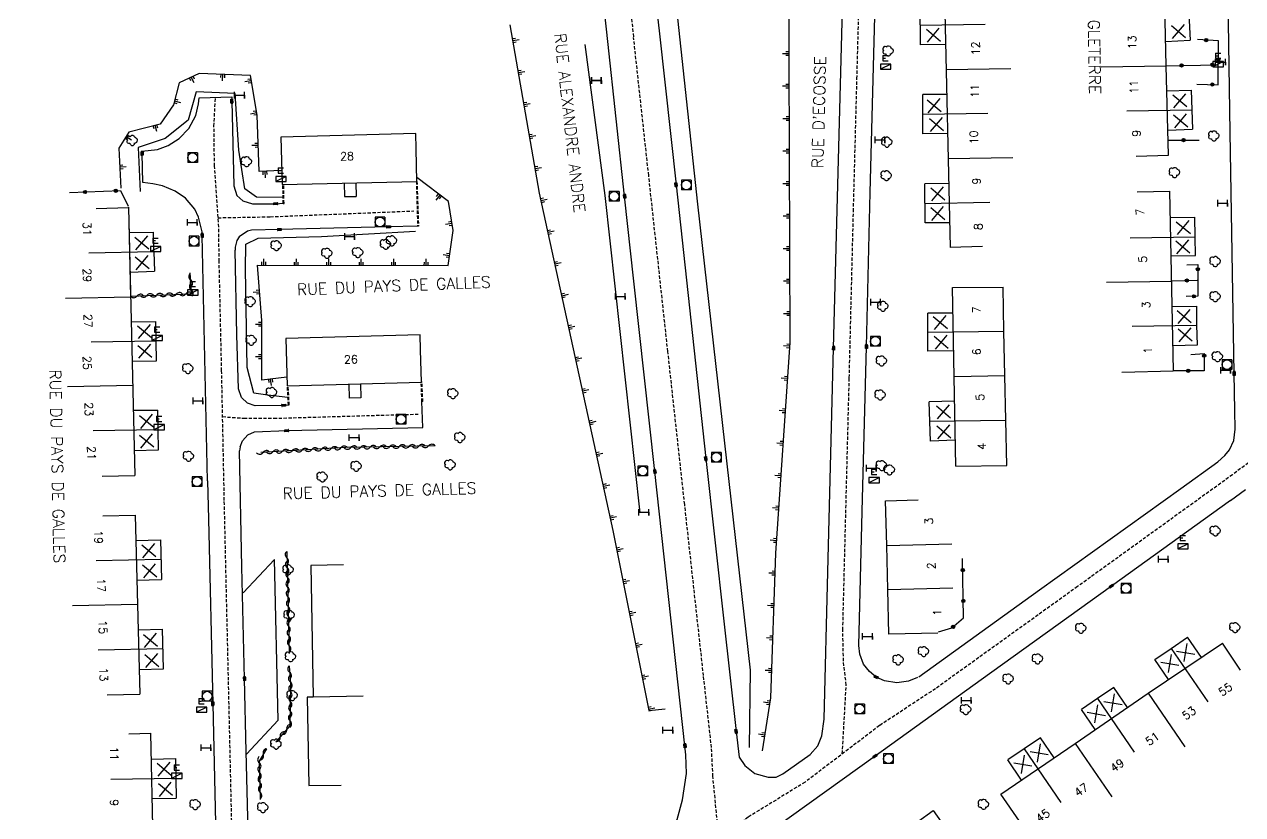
# Model space of a CAD drawing. Header units: millimetres. Extents: x 134000 to 135000, y 131000 to 132000.
# Drawn here: x 134144.2 to 134331.8, y 131504.2 to 131625.8 of the extents above; entities that cross this region are included whole.
import ezdxf
from ezdxf.enums import TextEntityAlignment as Align

# ---------------------------------------------------------------- set-up
doc = ezdxf.new("R2010")
doc.units = ezdxf.units.MM
doc.linetypes.add('DASHED', pattern=[0.75, 0.5, -0.25])
doc.layers.get('0').update_dxf_attribs({"linetype": 'CONTINUOUS'})
for name, color, linetype in [('W0001', 6, 'DASHED'), ('W0008', 7, 'CONTINUOUS'), ('W0100', 7, 'CONTINUOUS'), ('W0105', 7, 'CONTINUOUS'), ('W0112', 1, 'DASHED'), ('W0211', 2, 'CONTINUOUS'), ('W0300', 7, 'CONTINUOUS'), ('W0310', 3, 'CONTINUOUS'), ('W0322', 7, 'CONTINUOUS'), ('W0400', 7, 'CONTINUOUS'), ('W0420', 7, 'CONTINUOUS'), ('W0430', 7, 'CONTINUOUS'), ('W0989', 7, 'CONTINUOUS'), ('W0991', 7, 'CONTINUOUS'), ('W1102', 7, 'CONTINUOUS'), ('W1474', 7, 'CONTINUOUS')]:
    doc.layers.add(name, color=color, linetype=linetype)
doc.styles.get("Standard").update_dxf_attribs({"font": 'romans.shx', "width": 0.85})

# ---------------------------------------------------------------- blocks, each defined once
blk = doc.blocks.new('T1474')
at = {"color": 0, "linetype": 'Continuous', "flags": 128}
for points in [[(-0.75, -0.5), (-0.75, 0.5)], [(-0.75, 0), (0.75, 0)], [(0.75, 0), (0.75, -0.5), (0.75, 0.5)]]:
    blk.add_lwpolyline(points, dxfattribs=at)
blk = doc.blocks.new('T300')
for p, q in [((-0.8, 0.51), (-0.86, 0.34)), ((-0.86, 0.34), (-0.86, 0.17)), ((-0.86, 0.17), (-0.74, 0.06)), ((-0.69, 0.63), (-0.8, 0.51)), ((-0.8, -0.06), (-0.74, 0.06)), ((-0.74, 0.06), (-0.69, 0.11)), ((-0.57, 0.69), (-0.69, 0.63)), ((-0.46, 0.69), (-0.57, 0.69)), ((-0.29, 0.63), (-0.46, 0.69)), ((-0.29, 0.63), (-0.17, 0.74)), ((-0.23, 0.57), (-0.29, 0.63)), ((-0.17, 0.74), (-0.06, 0.8)), ((-0.06, 0.8), (0.06, 0.8)), ((0.06, 0.8), (0.23, 0.74)), ((0.23, 0.74), (0.34, 0.63)), ((0.34, 0.63), (0.4, 0.51)), ((0.46, 0.46), (0.34, 0.46)), ((0.4, 0.51), (0.4, 0.46)), ((0.57, 0.4), (0.46, 0.46)), ((0.57, 0.4), (0.69, 0.29)), ((0.69, 0.29), (0.74, 0.17)), ((0.74, 0.06), (0.69, -0.17)), ((0.74, 0.17), (0.74, 0.06)), ((-0.8, -0.17), (-0.8, -0.06)), ((-0.8, -0.23), (-0.8, -0.17)), ((-0.74, -0.34), (-0.8, -0.23)), ((-0.69, -0.4), (-0.74, -0.34)), ((-0.51, -0.46), (-0.69, -0.4)), ((-0.4, -0.46), (-0.51, -0.46)), ((-0.4, -0.46), (-0.34, -0.46)), ((-0.34, -0.46), (-0.34, -0.4)), ((-0.34, -0.51), (-0.34, -0.46)), ((-0.29, -0.63), (-0.34, -0.51)), ((-0.17, -0.74), (-0.29, -0.63)), ((-0.06, -0.8), (-0.17, -0.74)), ((0.06, -0.8), (-0.06, -0.8)), ((0.17, -0.74), (0.06, -0.8)), ((0.23, -0.69), (0.17, -0.74)), ((0.29, -0.46), (0.23, -0.46)), ((0.29, -0.63), (0.23, -0.69)), ((0.46, -0.4), (0.29, -0.46)), ((0.34, -0.51), (0.29, -0.63)), ((0.34, -0.51), (0.34, -0.46)), ((0.57, -0.34), (0.46, -0.4)), ((0.63, -0.29), (0.57, -0.34)), ((0.69, -0.17), (0.63, -0.29))]:
    blk.add_line(p, q)
blk = doc.blocks.new('T420')
for p, q in [((0.75, 0.75), (-0.75, 0.75)), ((-0.75, 0.75), (-0.75, -0.75)), ((0.75, 0.75), (0.75, -0.75)), ((0.75, -0.75), (-0.75, -0.75))]:
    blk.add_line(p, q)
blk.add_ellipse((0, 0), major_axis=(-0.53, 0.53), ratio=1, start_param=3.926991, end_param=10.210176)
blk = doc.blocks.new('T430')
at = {"flags": 128}
for points in [[(-0.4, 2.1), (0.4, 2.1)], [(-0.4, 2.1), (-0.4, 1.3)], [(0.8, 0.8), (-0.8, 0.8)], [(-0.8, 0.8), (-0.8, 0)], [(0.8, 0.8), (-0.8, 0)], [(-0.8, 0), (0.8, 0)], [(-0.4, 1.7), (0, 1.7)], [(-0.4, 1.3), (0.4, 1.3)], [(0.8, 0), (0.8, 0.8)]]:
    blk.add_lwpolyline(points, dxfattribs=at)
blk = doc.blocks.new('T400')
for p, q in [((-0.15, 0.3), (0.15, 0.3)), ((-0.15, -0.25), (-0.15, 0.3)), ((-0.15, 0.15), (0.15, 0.15)), ((-0.15, 0), (0.15, 0)), ((0.15, 0.3), (0.15, -0.25)), ((-0.15, -0.15), (0.15, -0.15)), ((-0.15, -0.25), (-0.15, -0.3)), ((-0.15, -0.3), (0.15, -0.3)), ((0.15, -0.3), (0.15, -0.25))]:
    blk.add_line(p, q)
blk = doc.blocks.new('t991o')
at = {"color": 0, "linetype": 'Continuous'}
for p, q in [((-1, 1), (1, -1)), ((-1, -1), (1, 1))]:
    blk.add_line(p, q, dxfattribs=at)
blk = doc.blocks.new('t322o')
at = {"color": 0, "linetype": 'Continuous'}
for radius in [0.25, 0.15]:
    blk.add_circle((0, 0), radius, dxfattribs=at)
blk = doc.blocks.new('t310o')
at = {"color": 0, "linetype": 'Continuous'}
for centre, start, end in [((-0.5, 0.38), 216.8699, 323.1304), ((0.5, -0.37), 36.8699, 143.1303)]:
    blk.add_arc(centre, 0.625, start, end, dxfattribs=at)
blk = doc.blocks.new('t211o')
at = {"color": 0, "linetype": 'Continuous'}
for p, q in [((-0.29, 0.5), (-0.29, 0)), ((0, 1), (0, 0)), ((0.29, 0.5), (0.29, 0))]:
    blk.add_line(p, q, dxfattribs=at)

msp = doc.modelspace()

# ---------------------------------------------------------------- linework, layer by layer
at = {"layer": 'W0001'}
for points in [[(134200.03, 131976.08), (134207.92, 131902.45), (134213.62, 131849.61), (134217.65, 131812.03), (134223.85, 131754.18), (134226.94, 131725.45), (134230.03, 131697.01), (134233.44, 131665.42), (134237.98, 131623.77)], [(134270.11, 131513.56), (134270.72, 131524.15), (134270.29, 131527.85), (134270.19, 131532.63), (134270.71, 131552.88), (134271.19, 131571.43), (134271.83, 131597.04), (134272.37, 131617.47), (134273.11, 131644.32), (134273.82, 131652.07), (134275.26, 131656.38), (134280.95, 131668.76)], [(134251.16, 131500.03), (134250.19, 131510.11), (134249.97, 131514.54), (134248.74, 131525.61), (134245.84, 131551.94), (134243.25, 131575.49), (134240.3, 131602.57), (134237.98, 131623.77)], [(134193.28, 131458.74), (134193.17, 131463.14), (134188.8, 131469.25), (134182.61, 131477.96), (134179.28, 131484.45), (134176.87, 131490.7), (134176.19, 131498.69), (134175.59, 131524.89), (134174.95, 131552.56), (134174.54, 131572.54), (134174.16, 131589.34), (134174.09, 131594.62), (134173.44, 131604.01), (134173.36, 131610.14), (134173.58, 131614.59)], [(134173.99, 131596.06), (134182.03, 131596.21), (134204.13, 131597.1)], [(134342.23, 131565.57), (134330.21, 131556.52), (134306.34, 131539.31), (134284.45, 131523.58), (134275.84, 131517.91), (134264.38, 131509.21), (134255.61, 131503.83), (134246.7, 131496.22), (134237.55, 131489.3), (134226.59, 131482.3), (134215.95, 131474.74), (134201.65, 131464.7), (134184.91, 131452.77), (134166.71, 131439.88), (134149.41, 131427.6), (134132.02, 131415.35), (134116.51, 131404.28), (134102.84, 131394.53), (134098.74, 131390.12), (134094.47, 131386.87)], [(134174.68, 131565.45), (134177.96, 131565.21), (134182.58, 131565.2), (134205.03, 131565.85)]]:
    msp.add_lwpolyline(points, dxfattribs=at)
at = {"layer": 'W0008'}
for p, q in [((134171.56, 131593.34), (134171.53, 131593.89)), ((134172.37, 131555.57), (134171.56, 131593.34)), ((134176.64, 131591.51), (134176.63, 131591.09)), ((134205.5, 131563.76), (134205.38, 131567.77)), ((134177.39, 131560.79), (134177.29, 131560.17)), ((134172.37, 131555.57), (134172.52, 131549.7)), ((134329.91, 131552.56), (134332.18, 131554.22)), ((134178.37, 131513.53), (134183.24, 131518.76))]:
    msp.add_line(p, q, dxfattribs=at)
for points in [[(134203.98, 131976.77), (134205.98, 131958.08), (134210.27, 131918), (134214.24, 131880.51), (134218.96, 131837.83), (134219.55, 131832.46), (134219.29, 131829.55), (134225.3, 131773.48), (134233.27, 131698.72), (134234.09, 131695.27), (134234.65, 131691.04), (134235.92, 131679.23), (134238.09, 131659.8), (134239.82, 131643.23), (134241.95, 131624.33)], [(134234.01, 131623.2), (134232.27, 131639.29), (134230.4, 131656.35), (134227.26, 131685.64), (134226.87, 131690.21), (134226.74, 131695.69), (134224.34, 131717.34), (134222.21, 131737.14), (134220.02, 131757.02), (134217.9, 131776.87), (134215.79, 131796.76), (134212.63, 131825.62), (134211.9, 131828.64), (134211.69, 131830.34), (134207.63, 131867.52), (134206.67, 131876.6), (134202.41, 131916.66), (134198.1, 131956.71), (134196.09, 131975.39)], [(134281.89, 131525.42), (134300.5, 131538.8), (134322.22, 131554.39), (134327.92, 131558.49), (134329.02, 131559.45), (134329.76, 131560.35), (134330.41, 131561.77), (134330.6, 131563.52), (134330.54, 131566.39), (134330.47, 131572.08), (134329.84, 131609.2), (134329.56, 131626.11), (134328.8, 131670.49), (134328.53, 131684.76)], [(134281.7, 131525.31), (134280.32, 131524.73), (134278.5, 131524.51), (134276.6, 131524.8), (134275.32, 131525.39), (134274.31, 131526.23), (134273.4, 131527.37), (134272.8, 131528.93), (134272.64, 131530.25), (134273.17, 131550.84), (134273.83, 131576.23), (134274.41, 131599.95), (134275.23, 131630.97), (134275.71, 131647.15), (134275.71, 131648.1)], [(134241.95, 131624.33), (134244.52, 131601.14), (134249.1, 131558.99), (134251.86, 131533.98), (134253.77, 131517.02), (134254.21, 131513.07), (134255.08, 131511.8), (134256.65, 131510.55), (134258.69, 131509.99), (134259.95, 131510), (134260.97, 131510.51), (134265.17, 131513.49), (134266.32, 131514.8), (134266.97, 131516.34), (134267.3, 131518.89), (134267.91, 131541.55), (134268.78, 131576.01), (134270.29, 131634)], [(134201.2, 131467.92), (134209.6, 131473.85), (134227.48, 131486.57), (134237.26, 131493.49), (134238.05, 131494.24), (134241.42, 131498.05), (134243.52, 131501.22), (134244.7, 131503.45), (134245.51, 131506.49), (134246.14, 131510.56), (134246.01, 131513.42), (134245.87, 131514.82), (134241.25, 131557.02), (134238, 131586.28), (134236.6, 131599.36), (134234.01, 131623.2)], [(134171.53, 131593.89), (134171, 131596.14), (134170.39, 131597.37), (134168.95, 131599.09), (134167.39, 131600.17), (134165.42, 131600.98), (134163.93, 131601.3), (134162.39, 131601.48), (134162.29, 131605.96), (134162.27, 131606.31), (134164.65, 131606.56), (134166.3, 131607.16), (134168.02, 131608.23), (134169.47, 131609.8), (134170.56, 131611.79), (134171, 131613.59), (134171.08, 131614.51), (134176.09, 131614.67), (134176.09, 131614), (134176.42, 131600.95), (134176.87, 131599.49), (134177.81, 131598.64), (134179.29, 131598.18), (134182.88, 131598.22), (134184.03, 131598.31)], [(134204.72, 131594.78), (134200.23, 131594.67), (134183.42, 131594.26), (134179.15, 131594.13), (134178.51, 131594.01), (134177.26, 131593.12), (134176.88, 131592.58), (134176.64, 131591.51)], [(134184.81, 131567.22), (134184.08, 131567.18), (134179.72, 131567.14), (134178.52, 131567.53), (134177.61, 131568.42), (134177.15, 131569.74), (134176.9, 131578.05), (134176.63, 131591.09)], [(134177.39, 131560.79), (134177.73, 131561.71), (134178.55, 131562.67), (134179.61, 131563.14), (134184.56, 131563.3), (134205.5, 131563.76)], [(134190.02, 131488.27), (134189.23, 131488.24), (134184.26, 131488.14), (134182.66, 131488.4), (134180.7, 131489.6), (134179.45, 131491.12), (134178.81, 131493.56), (134178.33, 131513.94), (134178.08, 131525.13), (134177.67, 131542.32), (134177.29, 131560.17)], [(134329.91, 131552.56), (134311.55, 131539.37), (134291.5, 131524.98), (134275.16, 131513.22), (134257.22, 131500.36)], [(134172.52, 131549.7), (134173.17, 131521.28), (134173.79, 131493.73), (134174.28, 131489.18), (134175.45, 131485.08), (134176.89, 131481.94), (134178.7, 131479.04), (134187.9, 131466.19), (134188.9, 131464.27), (134189.22, 131462.74), (134189.02, 131461.05), (134188.13, 131459.12), (134187.12, 131457.99), (134175.67, 131449.89), (134162.54, 131440.58), (134161.07, 131439.88), (134160.24, 131439.78), (134159.4, 131440), (134158.14, 131441.07), (134157.63, 131442.64), (134157.53, 131447.71)], [(134183.24, 131518.76), (134182.66, 131543.45), (134177.84, 131538.32)]]:
    msp.add_lwpolyline(points, dxfattribs=at)
at = {"layer": 'W0100'}
for p, q in [((134285.78, 131632.72), (134286.7, 131591.5)), ((134282.17, 131622.64), (134282.08, 131628.7)), ((134286, 131622.7), (134282.17, 131622.64)), ((134319.89, 131623.2), (134323.68, 131623.36)), ((134282.53, 131608.99), (134282.51, 131615.02)), ((134286.17, 131615.02), (134282.51, 131615.02)), ((134320.08, 131615.59), (134323.82, 131615.71)), ((134320.26, 131609.52), (134324.05, 131609.69)), ((134204.44, 131609.03), (134183.68, 131608.46)), ((134204.51, 131606.65), (134204.44, 131609.03)), ((134286.31, 131609), (134282.53, 131608.99)), ((134315.37, 131605.54), (134320.36, 131605.68)), ((134286.48, 131601.32), (134282.81, 131601.29)), ((134282.86, 131595.26), (134282.81, 131601.29)), ((134315.53, 131600.04), (134320.53, 131600.14)), ((134155.22, 131597.5), (134160.22, 131597.61)), ((134160.19, 131597.67), (134160.51, 131583.83)), ((134160.22, 131597.61), (134161.16, 131556.4)), ((134320.61, 131596.11), (134324.41, 131596.17)), ((134286.61, 131595.29), (134282.86, 131595.26)), ((134160.31, 131593.77), (134164.07, 131593.82)), ((134164.11, 131590.8), (134164.07, 131593.82)), ((134164.11, 131590.8), (134164.22, 131587.84)), ((134291.7, 131591.61), (134286.7, 131591.5)), ((134320.73, 131590.18), (134324.5, 131590.24)), ((134160.45, 131587.7), (134164.22, 131587.84)), ((134287.07, 131585.31), (134294.91, 131585.4)), ((134287.58, 131557.81), (134287.07, 131585.31)), ((134287.14, 131581.37), (134283.26, 131581.35)), ((134283.3, 131575.54), (134283.26, 131581.35)), ((134320.89, 131582.42), (134324.69, 131582.47)), ((134160.62, 131580.06), (134164.42, 131580.11)), ((134164.5, 131574.06), (134164.42, 131580.11)), ((134205.11, 131578.04), (134184.4, 131577.46)), ((134205.18, 131575.74), (134205.11, 131578.04)), ((134287.25, 131575.56), (134283.3, 131575.54)), ((134321.01, 131576.41), (134324.79, 131576.48)), ((134160.76, 131574.01), (134164.5, 131574.06)), ((134287.39, 131567.85), (134283.51, 131567.71)), ((134160.93, 131566.45), (134164.72, 131566.47)), ((134283.72, 131561.68), (134283.51, 131567.71)), ((134161.08, 131560.26), (134164.82, 131560.36)), ((134287.51, 131561.81), (134283.72, 131561.68)), ((134287.58, 131557.81), (134295.47, 131557.94)), ((134156.16, 131556.29), (134161.16, 131556.4)), ((134156.24, 131550.18), (134161.23, 131550.3)), ((134161.23, 131550.3), (134161.92, 131522.77)), ((134161.33, 131546.39), (134165.12, 131546.48)), ((134165.12, 131546.48), (134165.27, 131540.4)), ((134161.48, 131540.31), (134165.27, 131540.4)), ((134161.67, 131532.67), (134165.43, 131532.77)), ((134165.58, 131526.67), (134165.43, 131532.77)), ((134325.4, 131528.41), (134323.27, 131531.53)), ((134331.43, 131526.44), (134328.64, 131530.59)), ((134161.82, 131526.57), (134165.58, 131526.67)), ((134320.33, 131525), (134318.23, 131528.11)), ((134156.92, 131522.64), (134161.92, 131522.77)), ((134314.03, 131520.72), (134311.94, 131523.79)), ((134188.65, 131522.3), (134187.7, 131522.28)), ((134309.05, 131517.3), (134306.94, 131520.38)), ((134160.27, 131516.67), (134163.66, 131516.74)), ((134164.47, 131475.39), (134163.66, 131516.74)), ((134302.72, 131512.95), (134300.61, 131516.05)), ((134163.74, 131512.75), (134167.42, 131512.83)), ((134167.42, 131512.83), (134167.54, 131506.77)), ((134297.7, 131509.52), (134295.59, 131512.65)), ((134163.85, 131506.7), (134167.54, 131506.77)), ((134297.38, 131503.23), (134294.55, 131507.36))]:
    msp.add_line(p, q, dxfattribs=at)
for points in [[(134320.36, 131605.68), (134319.97, 131619.45), (134319.66, 131633.27)], [(134323.48, 131629.47), (134323.55, 131626.39), (134323.68, 131623.36)], [(134323.82, 131615.71), (134323.92, 131612.68), (134324.05, 131609.69)], [(134183.68, 131608.46), (134183.88, 131601.18), (134204.62, 131601.65), (134204.51, 131606.65)], [(134313.18, 131572.31), (134321.09, 131572.51), (134320.53, 131600.14)], [(134324.5, 131590.24), (134324.46, 131593.12), (134324.41, 131596.17)], [(134295.47, 131557.94), (134295.3, 131564.92), (134295.15, 131571.76), (134294.98, 131578.62), (134294.91, 131585.4)], [(134324.79, 131576.48), (134324.73, 131579.55), (134324.69, 131582.47)], [(134184.4, 131577.46), (134184.61, 131570.17), (134205.31, 131570.74), (134205.18, 131575.74)], [(134164.82, 131560.36), (134164.74, 131563.43), (134164.72, 131566.47)], [(134284.84, 131532.13), (134277.29, 131531.97), (134277.12, 131538.87), (134276.97, 131545.64), (134276.77, 131552.52), (134281.77, 131552.67)], [(134193.28, 131542.64), (134188.28, 131542.55), (134188.65, 131522.3)], [(134294.55, 131507.36), (134305.96, 131515.17), (134317.22, 131522.92), (134328.64, 131530.59)], [(134318.23, 131528.11), (134320.73, 131529.8), (134323.27, 131531.53)], [(134311.94, 131523.79), (134309.42, 131522.08), (134306.94, 131520.38)], [(134187.7, 131522.28), (134187.95, 131508.68), (134192.95, 131508.77)], [(134300.61, 131516.05), (134298.11, 131514.34), (134295.59, 131512.65)], [(134279.15, 131501.38), (134281.67, 131503.11), (134284.12, 131504.85), (134286.32, 131501.73)]]:
    msp.add_lwpolyline(points, dxfattribs=at)
at = {"layer": 'W0105'}
for p, q in [((134193.41, 131601.4), (134193.45, 131599.31)), ((134195.22, 131601.43), (134195.26, 131599.35)), ((134193.45, 131599.31), (134195.26, 131599.35)), ((134194.12, 131570.43), (134194.17, 131568.3)), ((134195.92, 131570.48), (134195.98, 131568.35)), ((134195.98, 131568.35), (134194.17, 131568.3))]:
    msp.add_line(p, q, dxfattribs=at)
at = {"layer": 'W0112'}
for p, q in [((134204.52, 131601.65), (134204.72, 131594.77)), ((134184.03, 131598.26), (134183.97, 131601.19)), ((134184.94, 131567.25), (134184.79, 131570.17)), ((134205.4, 131570.74), (134205.31, 131570.74)), ((134205.52, 131567.77), (134205.4, 131570.74))]:
    msp.add_line(p, q, dxfattribs=at)
for points in [[(134204.62, 131601.65), (134204.85, 131594.77), (134204.72, 131594.77)], [(134184.03, 131598.26), (134184.15, 131598.26), (134184.09, 131601.19)], [(134184.94, 131567.25), (134184.81, 131567.24), (134184.66, 131570.17)], [(134205.52, 131567.77), (134205.39, 131567.77), (134205.26, 131570.74)]]:
    msp.add_lwpolyline(points, dxfattribs=at)
at = {"layer": 'W0211'}
for points in [[(134257.81, 131514.03), (134259.09, 131522.19), (134259.89, 131544.43), (134262.08, 131576.85), (134261.86, 131635.18), (134261.62, 131664.64)], [(134244.2, 131631.61), (134247.82, 131598.16), (134251.95, 131561.39), (134255.95, 131526.42), (134255.77, 131514.52)], [(134218.93, 131625.75), (134223.44, 131599.85), (134234.79, 131547.95), (134240.3, 131520.23), (134242.82, 131520.49)], [(134238.98, 131550.63), (134233.59, 131599.47), (134230.5, 131622.69)], [(134183.71, 131603.35), (134180.32, 131603.15), (134180.01, 131611.86), (134178.96, 131617.94), (134171.08, 131618.27), (134167.99, 131616.84), (134167.14, 131613.43), (134165.07, 131610.47), (134160.26, 131609.21), (134158.71, 131606.76), (134159, 131600.6)], [(134183.92, 131599.15), (134179.91, 131599.2), (134178.12, 131600.5), (134177.21, 131606.48), (134176.63, 131615.2), (134170.62, 131615.45), (134169.41, 131611.09), (134165.83, 131608.25), (134161.68, 131606.88), (134162.01, 131600.11)], [(134184.57, 131571.51), (134180.73, 131571.06), (134180.74, 131580.27), (134180.08, 131588.75), (134209.42, 131588.71), (134210.2, 131594.12), (134209.45, 131598.56), (134204.61, 131602.27)], [(134184.75, 131568.4), (134181.66, 131568.76), (134179.5, 131569.05), (134178.48, 131573.03), (134178.19, 131588.13), (134178.24, 131592), (134180.17, 131592.92), (134189.93, 131593.16), (134204.38, 131594)]]:
    msp.add_lwpolyline(points, dxfattribs=at)
at = {"layer": 'W0310'}
msp.add_line((134184.57, 131544.71), (134184.96, 131528.99), dxfattribs=at)
for points in [[(134160.53, 131583.98), (134169.91, 131584.36), (134169.7, 131587.6)], [(134207.4, 131560.98), (134193.67, 131560.68), (134180.6, 131559.95)], [(134184.92, 131527.13), (134185.14, 131524.24), (134185.06, 131517.9), (134182.86, 131515.43)], [(134181.47, 131514.36), (134180.33, 131512.42), (134180.48, 131506.53)]]:
    msp.add_lwpolyline(points, dxfattribs=at)
at = {"layer": 'W0322'}
for p, q in [((134319.97, 131619.44), (134327.88, 131619.6)), ((134320.3, 131608), (134325.05, 131608)), ((134320.81, 131586.34), (134324.75, 131586.45))]:
    msp.add_line(p, q, dxfattribs=at)
for points in [[(134324.72, 131616.62), (134327.98, 131616.53), (134328.02, 131623.29), (134324.79, 131623.46)], [(134151.12, 131599.92), (134158.97, 131600.24), (134160.17, 131597.84)], [(134323.19, 131588.82), (134324.85, 131588.85), (134324.87, 131583.99), (134323.05, 131583.93)], [(134323.8, 131575.04), (134325.85, 131575.15), (134325.83, 131572.52), (134321.2, 131572.49)], [(134284.94, 131532.33), (134287, 131532.95), (134288.8, 131534.49), (134288.63, 131543.61)]]:
    msp.add_lwpolyline(points, dxfattribs=at)
at = {"layer": 'W1102'}
for p, q in [((134282.12, 131625.67), (134292.12, 131625.83)), ((134286.09, 131618.86), (134296.08, 131619.02)), ((134309.97, 131619.3), (134319.97, 131619.45)), ((134282.52, 131612.01), (134292.52, 131612.16)), ((134313.92, 131612.52), (134323.92, 131612.68)), ((134286.39, 131605.16), (134296.39, 131605.32)), ((134282.83, 131598.27), (134292.83, 131598.43)), ((134314.46, 131592.97), (134324.46, 131593.12)), ((134164.11, 131590.8), (134154.11, 131590.62)), ((134310.81, 131586.17), (134320.81, 131586.32)), ((134160.51, 131583.83), (134150.51, 131583.64)), ((134314.73, 131579.39), (134324.73, 131579.55)), ((134283.28, 131578.44), (134294.98, 131578.62)), ((134164.46, 131577.08), (134154.46, 131576.9)), ((134287.32, 131571.64), (134295.15, 131571.76)), ((134160.85, 131570.23), (134150.82, 131570.04)), ((134283.62, 131564.74), (134295.3, 131564.92)), ((134164.74, 131563.43), (134154.74, 131563.25)), ((134276.97, 131545.64), (134286.97, 131545.87)), ((134165.19, 131543.45), (134155.2, 131543.26)), ((134277.12, 131538.87), (134287.12, 131539.11)), ((134161.58, 131536.54), (134151.55, 131536.35)), ((134165.51, 131529.71), (134155.51, 131529.52)), ((134320.73, 131529.8), (134326.39, 131521.55)), ((134317.22, 131522.92), (134322.88, 131514.67)), ((134196.31, 131522.44), (134188.65, 131522.3)), ((134309.42, 131522.08), (134315.08, 131513.84)), ((134298.11, 131514.34), (134303.76, 131506.1)), ((134305.96, 131515.17), (134311.62, 131506.93)), ((134167.48, 131509.8), (134157.48, 131509.62))]:
    msp.add_line(p, q, dxfattribs=at)

# ---------------------------------------------------------------- block references
at = {"layer": 'W0211'}
for p, rotation in [((134219.36, 131623.28), 279.8665612337197), ((134261.91, 131621.34), 90.21210976929079), ((134220.22, 131618.36), 279.8665612337197), ((134169.87, 131617.71), 204.8594986466412), ((134174.74, 131618.12), 177.5705489665566), ((134179.09, 131617.17), 99.85897261690478), ((134261.93, 131616.34), 90.21210976929079), ((134167.28, 131614), 256.0033588616565), ((134221.08, 131613.43), 279.8665612337197), ((134179.95, 131612.24), 99.85897261690478), ((134261.95, 131611.34), 90.21210976929079), ((134164.3, 131610.27), 194.6950008421485), ((134159.82, 131608.51), 237.6943534906646), ((134180.18, 131607.25), 92.04549419297071), ((134221.93, 131608.51), 279.8665612337197), ((134261.97, 131606.34), 90.21210976929079), ((134158.85, 131603.83), 272.7045339331694), ((134222.79, 131603.58), 279.8665612337197), ((134181.22, 131603.2), 183.3585956668821), ((134261.98, 131601.34), 90.21210976929079), ((134208.17, 131599.54), 142.5704450374954), ((134223.7, 131598.66), 282.3420927998253), ((134262, 131596.34), 90.21210976929079), ((134210.02, 131595.22), 99.53987105272031), ((134224.77, 131593.78), 282.3420927998253), ((134209.64, 131590.27), 81.76315421947425), ((134262.02, 131591.34), 90.21210976929079), ((134180.99, 131588.75), 359.9199586367637), ((134185.99, 131588.74), 359.9199586367637), ((134190.99, 131588.74), 359.9199586367637), ((134195.99, 131588.73), 359.9199586367637), ((134200.99, 131588.72), 359.9199586367637), ((134205.99, 131588.72), 359.9199586367637), ((134225.83, 131588.89), 282.3420927998253), ((134262.04, 131586.34), 90.21210976929079), ((134180.4, 131584.68), 94.48448605448179), ((134226.9, 131584.01), 282.3420927998253), ((134262.06, 131581.34), 90.21210976929079), ((134180.74, 131579.7), 89.93169802462745), ((134227.97, 131579.13), 282.3420927998253), ((134262.04, 131576.34), 86.13935556369485), ((134180.74, 131574.7), 89.93169802462745), ((134229.04, 131574.24), 282.3420927998253), ((134261.7, 131571.35), 86.13935556369485), ((134182.08, 131571.22), 186.6906648787736), ((134230.11, 131569.36), 282.3420927998253), ((134261.37, 131566.36), 86.13935556369485), ((134231.18, 131564.47), 282.3420927998253), ((134261.03, 131561.37), 86.13935556369485), ((134232.25, 131559.59), 282.3420927998253), ((134260.7, 131556.38), 86.13935556369485), ((134233.32, 131554.7), 282.3420927998253), ((134260.36, 131551.4), 86.13935556369485), ((134234.39, 131549.82), 282.3420927998253), ((134235.39, 131544.92), 281.2319686868702), ((134260.02, 131546.41), 86.13935556369485), ((134259.78, 131541.41), 87.94195490143669), ((134236.37, 131540.02), 281.2319686868702), ((134259.6, 131536.42), 87.94195490143669), ((134237.34, 131535.11), 281.2319686868702), ((134238.32, 131530.21), 281.2319686868702), ((134259.42, 131531.42), 87.94195490143669), ((134259.24, 131526.42), 87.94195490143669), ((134239.29, 131525.31), 281.2319686868702), ((134240.27, 131520.4), 281.2319686868702), ((134258.97, 131521.43), 81.07320154347754), ((134258.19, 131516.5), 81.07320154347754)]:
    msp.add_blockref('t211o', p, dxfattribs=dict(at, rotation=rotation))
at = {"layer": 'W0300'}
for p in [(134277.19, 131621.7), (134327.35, 131608.62), (134160.78, 131607.94), (134276.99, 131607.69), (134178.38, 131604.67), (134321.3, 131603.01), (134276.92, 131602.52), (134182.98, 131591.75), (134199.82, 131591.95), (134200.75, 131592.5), (134190.77, 131590.58), (134195.52, 131590.7), (134327.57, 131589.32), (134327.56, 131583.91), (134178.97, 131583.14), (134276.38, 131582.42), (134179.1, 131577.2), (134327.9, 131574.67), (134169.37, 131572.84), (134276.18, 131574.01), (134182.27, 131569.17), (134210.17, 131568.98), (134275.97, 131568.77), (134211.25, 131562.24), (134169.45, 131559.35), (134195.28, 131557.81), (134209.74, 131558.04), (134276.2, 131557.93), (134190.07, 131556.15), (134277.39, 131557.26), (134327.58, 131547.85), (134184.8, 131541.88), (134184.98, 131534.9), (134306.88, 131532.88), (134330.61, 131532.99), (134185.16, 131528.51), (134278.75, 131528.03), (134282.66, 131529.31), (134300.21, 131528.18), (134295.69, 131525.1), (134185.43, 131522.54), (134289.14, 131520.38), (134182.94, 131515.06), (134170.49, 131505.76), (134180.9, 131505.3), (134291.87, 131505.78)]:
    msp.add_blockref('T300', p, dxfattribs=at)
at = {"layer": 'W0310'}
for p, rotation in [((134169.77, 131586.48), 93.69300067159051), ((134169.87, 131584.98), 93.69300067159051), ((134161.53, 131584.02), 2.352278020179071), ((134163.03, 131584.08), 2.352278020179071), ((134164.53, 131584.14), 2.352278020179071), ((134166.03, 131584.2), 2.352278020179071), ((134167.53, 131584.27), 2.352278020179071), ((134169.03, 131584.33), 2.352278020179071), ((134180.93, 131559.96), 183.242343978256), ((134182.42, 131560.05), 183.242343978256), ((134183.92, 131560.13), 183.242343978256), ((134185.42, 131560.22), 183.242343978256), ((134186.92, 131560.3), 183.242343978256), ((134188.42, 131560.39), 183.242343978256), ((134189.91, 131560.47), 183.242343978256), ((134191.41, 131560.56), 183.242343978256), ((134192.91, 131560.64), 183.242343978256), ((134194.41, 131560.7), 181.2135176506335), ((134195.91, 131560.73), 181.2135176506335), ((134197.41, 131560.76), 181.2135176506335), ((134198.91, 131560.8), 181.2135176506335), ((134200.41, 131560.83), 181.2135176506335), ((134201.9, 131560.86), 181.2135176506335), ((134203.4, 131560.89), 181.2135176506335), ((134204.9, 131560.92), 181.2135176506335), ((134206.4, 131560.95), 181.2135176506335), ((134184.59, 131543.71), 271.4208805516632), ((134184.63, 131542.22), 271.4208805516632), ((134184.67, 131540.72), 271.4208805516632), ((134184.7, 131539.22), 271.4208805516632), ((134184.74, 131537.72), 271.4208805516632), ((134184.78, 131536.22), 271.4208805516632), ((134184.82, 131534.72), 271.4208805516632), ((134184.85, 131533.22), 271.4208805516632), ((134184.89, 131531.72), 271.4208805516632), ((134184.93, 131530.22), 271.4208805516632), ((134185, 131526.13), 274.3092207070972), ((134185.11, 131524.64), 274.3092207070972), ((134185.13, 131523.14), 269.2579953666056), ((134185.09, 131520.14), 269.2579953666056), ((134185.11, 131521.64), 269.2579953666056), ((134185.07, 131518.64), 269.2579953666056), ((134183.55, 131516.21), 228.3649761497727), ((134184.55, 131517.33), 228.3649761497727), ((134180.96, 131513.5), 239.4646665458605), ((134180.34, 131512.17), 271.4489063259272), ((134180.38, 131510.67), 271.4489063259272), ((134180.41, 131509.17), 271.4489063259272), ((134180.45, 131507.67), 271.4489063259272)]:
    msp.add_blockref('t310o', p, dxfattribs=dict(at, rotation=rotation))
at = {"layer": 'W0322'}
for p, rotation in [((134326.16, 131623.39), 176.8458472579522), ((134328, 131620.39), 89.7454676032193), ((134322.35, 131619.49), 1.180696666045696), ((134327.09, 131619.59), 1.180696666045696), ((134327.09, 131616.56), 358.40350347578), ((134322.67, 131608), 359.9397021560642), ((134153.5, 131600.02), 2.329308392934526), ((134158.24, 131600.21), 2.329308392934526), ((134323.18, 131586.4), 1.469457249826408), ((134324.86, 131588.14), 270.2593348298485), ((134324.27, 131583.97), 181.8516790705888), ((134325.84, 131574.83), 269.5434919075185), ((134323.39, 131572.51), 180.3340419438415), ((134288.66, 131541.85), 91.08088895460729), ((134288.75, 131537.1), 91.08088895460729), ((134287.17, 131533.1), 40.50171569090648)]:
    msp.add_blockref('t322o', p, dxfattribs=dict(at, rotation=rotation))
at = {"layer": 'W0400'}
for p, rotation in [((134176.09, 131614), 0.4734802246093395), ((134162.29, 131605.96), 181.3103637695312), ((134236.6, 131599.36), 186.1212158203125), ((134244.52, 131601.14), 6.307739257812477), ((134182.88, 131598.22), 90.59463524818418), ((134183.42, 131594.26), 271.4180908203124), ((134200.23, 131594.67), 271.4143676757811), ((134171.56, 131593.34), 181.2251205444336), ((134268.78, 131576.01), 178.5467910766602), ((134273.83, 131576.23), 178.4949264526367), ((134330.47, 131572.08), 180.756591796875), ((134184.08, 131567.18), 273.704132080078), ((134184.56, 131563.3), 91.86381554603571), ((134249.1, 131558.99), 6.205413818359302), ((134241.25, 131557.02), 186.2425155639649), ((134311.55, 131539.37), 305.7006988525389), ((134178.08, 131525.13), 181.3073120117187), ((134275.32, 131525.39), 245.3674011230468), ((134173.17, 131521.28), 1.308074951171845), ((134253.77, 131517.02), 6.425231933593735), ((134245.87, 131514.82), 185.8304443359375), ((134275.16, 131513.22), 305.7466888427733)]:
    msp.add_blockref('T400', p, dxfattribs=dict(at, rotation=rotation))
at = {"layer": 'W0420'}
for p in [(134170.06, 131605.3), (134246.09, 131601.1), (134234.98, 131599.34), (134198.92, 131595.39), (134170.29, 131592.45), (134275.2, 131577.04), (134329.35, 131573.46), (134202.16, 131565.05), (134250.71, 131559.19), (134239.39, 131557.08), (134170.74, 131555.44), (134313.8, 131539.03), (134172.31, 131522.44), (134272.77, 131520.47), (134277.22, 131512.81)]:
    msp.add_blockref('T420', p, dxfattribs=at)
at = {"layer": 'W0430'}
for p in [(134276.77, 131618.91), (134327.99, 131619.29), (134183.66, 131601.62), (134164.36, 131590.84), (134170.1, 131584.16), (134164.61, 131577.15), (134164.92, 131563.42), (134275.02, 131555.27), (134322.56, 131545.09), (134171.45, 131519.97), (134167.64, 131509.78)]:
    msp.add_blockref('T430', p, dxfattribs=at)
at = {"layer": 'W0991'}
for p, rotation in [((134284.14, 131624.14), 4.972612730993537), ((134321.88, 131624.72), 4.972612730993537), ((134322.09, 131614.06), 4.972612730993537), ((134284.27, 131613.3), 4.972612730993537), ((134284.61, 131610.4), 4.972612730993537), ((134322.22, 131610.96), 4.972612730993537), ((134284.81, 131599.73), 4.972612730993537), ((134284.81, 131596.7), 4.972612730993537), ((134322.63, 131594.54), 4.972612730993537), ((134162.24, 131592.18), 4.972612730993537), ((134322.56, 131591.57), 4.972612730993537), ((134162.31, 131589.15), 4.972612730993537), ((134285.21, 131579.94), 4.972612730993537), ((134322.76, 131580.87), 4.972612730993537), ((134162.65, 131578.54), 4.972612730993537), ((134322.9, 131578.04), 4.972612730993537), ((134285.35, 131576.91), 4.972612730993537), ((134162.72, 131575.51), 4.972612730993537), ((134285.69, 131566.2), 4.972612730993537), ((134162.99, 131564.73), 4.972612730993537), ((134285.75, 131563.11), 4.972612730993537), ((134162.99, 131561.7), 4.972612730993537), ((134163.32, 131544.83), 4.972612730993537), ((134163.46, 131541.73), 4.972612730993537), ((134163.59, 131531.03), 4.972612730993537), ((134322.98, 131529.15), 35.32189497271232), ((134163.79, 131527.93), 4.972612730993537), ((134320.56, 131527.46), 35.32189497271232), ((134311.79, 131521.41), 35.32189497271232), ((134309.23, 131519.73), 35.32189497271232), ((134300.42, 131513.7), 35.32189497271232), ((134165.68, 131511.21), 4.972612730993537), ((134297.93, 131511.95), 35.32189497271232), ((134165.88, 131508.11), 4.972612730993537)]:
    msp.add_blockref('t991o', p, dxfattribs=dict(at, rotation=rotation))
at = {"layer": 'W1474'}
for p in [(134328.35, 131620.02), (134232.25, 131617.21), (134232.27, 131617.18), (134177.29, 131614.91), (134275.9, 131608.05), (134328.68, 131598.29), (134170.03, 131595.35), (134194.25, 131593.18), (134235.95, 131583.96), (134275.25, 131583.07), (134329.13, 131572.58), (134170.88, 131567.88), (134194.95, 131562.23), (134274.58, 131557.52), (134239.55, 131550.73), (134319.55, 131543.53), (134273.99, 131531.64), (134289.23, 131521.8), (134243.25, 131517.2), (134172.13, 131514.51)]:
    msp.add_blockref('T1474', p, dxfattribs=at)

# ---------------------------------------------------------------- texts
at = {"layer": 'W0989'}
for s, rotation, p in [("RUE D'ANGLETERRE", 270.9812, (134308.85, 131626.4)), ('RUE ALEXANDRE ANDRE', 276.2843, (134228.17, 131610.65)), ("RUE D'ECOSSE", 88.555, (134266.5, 131612.29)), ('RUE DU PAYS DE GALLES', 2.2903, (134201.05, 131585.6)), ('RUE DU PAYS DE GALLES', 271.3151, (134149.25, 131557.8)), ('RUE DU PAYS DE GALLES', 1.6592, (134198.84, 131554.04))]:
    msp.add_text(s, height=1.75, rotation=rotation, dxfattribs=at).set_placement(p, align=Align.MIDDLE)
at = {"layer": 'W0991'}
for s, rotation, p in [('12', 91.0431, (134290.65, 131622.11)), ('13', 91.0431, (134314.75, 131623.05)), ('11', 91.0431, (134315.02, 131616.19)), ('11', 91.0431, (134290.52, 131615.56)), ('10', 91.0431, (134290.38, 131608.42)), ('9', 91.0431, (134315.42, 131609.05)), ('28', 1.2832, (134193.84, 131605.53)), ('9', 91.0431, (134290.79, 131601.69)), ('7', 91.0431, (134315.96, 131596.93)), ('31', 271.722, (134153.83, 131594.33)), ('8', 91.0431, (134291.06, 131594.69)), ('5', 91.0431, (134316.37, 131589.66)), ('29', 271.722, (134153.83, 131587.2)), ('3', 91.0431, (134316.9, 131582.65)), ('27', 271.722, (134153.97, 131580.19)), ('7', 91.0431, (134290.79, 131581.89)), ('6', 91.0431, (134290.79, 131575.43)), ('1', 91.0431, (134317.17, 131575.65)), ('25', 271.722, (134153.83, 131573.73)), ('26', 1.587, (134194.44, 131574.26)), ('5', 91.0431, (134291.33, 131568.43)), ('23', 271.722, (134154.1, 131566.59)), ('21', 271.722, (134154.51, 131559.86)), ('4', 91.0431, (134291.6, 131560.88)), ('3', 91.6486, (134283.45, 131549.37)), ('19', 271.722, (134155.58, 131546.93)), ('2', 91.2996, (134283.81, 131542.5)), ('17', 271.722, (134155.99, 131539.52)), ('1', 91.376, (134284.73, 131535.32)), ('15', 271.722, (134156.26, 131533.06)), ('13', 271.722, (134156.39, 131525.79)), ('55', 35.4981, (134329.1, 131523.49)), ('53', 35.4981, (134323.51, 131519.85)), ('51', 35.4981, (134317.86, 131515.88)), ('11', 271.722, (134158, 131513.6)), ('49', 35.4981, (134312.44, 131511.8)), ('47', 35.4981, (134306.92, 131508.03)), ('9', 271.722, (134158, 131506.05)), ('45', 35.4981, (134301, 131504.06))]:
    msp.add_text(s, height=1.25, rotation=rotation, dxfattribs=at).set_placement(p, align=Align.MIDDLE)

doc.saveas('drawing.dxf')
